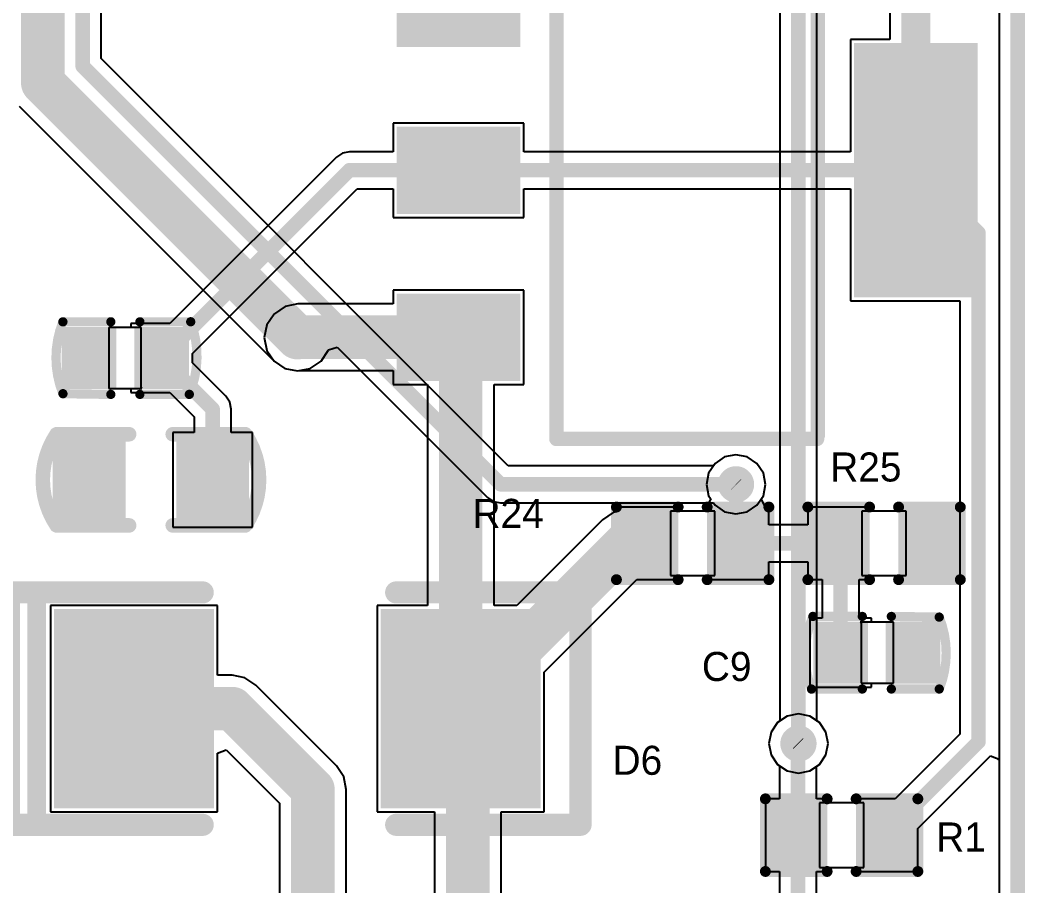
# Model space of a CAD drawing. Extents: x 10.58 to 11.54, y 9.91 to 15.27.
# Drawn here: x 10.876 to 11.421, y 11.753 to 12.223 of the extents above; entities that cross this region are included whole.
import ezdxf

# ---------------------------------------------------------------- set-up
doc = ezdxf.new("R2010")
doc.units = 0
doc.layers.get('0').update_dxf_attribs({"linetype": 'CONTINUOUS'})
for name, color, linetype in [('BOTTOMLAYER', 5, 'CONTINUOUS'), ('KEEPOUTLAYER', 6, 'CONTINUOUS'), ('MULTILAYER', 9, 'CONTINUOUS'), ('TOPLAYER', 1, 'CONTINUOUS'), ('TOPOVERLAY', 2, 'CONTINUOUS'), ('TOPPASTE', 8, 'CONTINUOUS'), ('TOPSOLDER', 216, 'CONTINUOUS'), ('VIAHOLELAYER', 16, 'CONTINUOUS')]:
    doc.layers.add(name, color=color, linetype=linetype)

# ---------------------------------------------------------------- blocks, each defined once
blk = doc.blocks.new('SOT_223_27')
at = {"layer": 'TOPLAYER'}
for points in [[(-0.064961, 0.153543), (-0.064961, 0.094488), (0.064961, 0.153543), (0.064961, 0.094488)], [(-0.110236, -0.094488), (-0.110236, -0.153543), (-0.070866, -0.094488), (-0.070866, -0.153543)], [(-0.019685, -0.094488), (-0.019685, -0.153543), (0.019685, -0.094488), (0.019685, -0.153543)], [(0.070866, -0.094488), (0.070866, -0.153543), (0.110236, -0.094488), (0.110236, -0.153543)]]:
    blk.add_solid(points, dxfattribs=at)
at = {"layer": 'TOPOVERLAY', "const_width": 0.007874}
for points in [[(0, 0.070866), (-0.148032, 0.070866)], [(-0.147638, -0.068898), (-0.147638, 0.070472)], [(0.143701, 0.070866), (-0.011417, 0.070866)], [(0.145669, -0.070866), (0.145669, 0.070472)], [(-0.145669, -0.070866), (-0.147638, -0.068898)], [(0.145669, -0.070866), (-0.145669, -0.070866)]]:
    blk.add_lwpolyline(points, dxfattribs=at)
at = {"layer": 'TOPOVERLAY', "const_width": 0.003937}
for points in [[(-0.15, 0.070866, 1), (-0.146063, 0.070866, 1)], [(-0.149606, 0.070472, 1), (-0.145669, 0.070472, 1)], [(-0.013386, 0.070866, 1), (-0.009449, 0.070866, 1)], [(-0.001969, 0.070866, 1), (0.001969, 0.070866, 1)], [(0.141732, 0.070866, 1), (0.145669, 0.070866, 1)], [(0.143701, 0.070472, 1), (0.147638, 0.070472, 1)], [(-0.149606, -0.068898, 1), (-0.145669, -0.068898, 1)], [(-0.149606, -0.068898, 1), (-0.145669, -0.068898, 1)], [(-0.147638, -0.070866, 1), (-0.143701, -0.070866, 1)], [(-0.147638, -0.070866, 1), (-0.143701, -0.070866, 1)], [(0.143701, -0.070866, 1), (0.147638, -0.070866, 1)], [(0.143701, -0.070866, 1), (0.147638, -0.070866, 1)]]:
    blk.add_lwpolyline(points, format="xyb", close=True, dxfattribs=at)
at = {"layer": 'TOPPASTE'}
for points in [[(-0.064961, 0.153543), (-0.064961, 0.094488), (0.064961, 0.153543), (0.064961, 0.094488)], [(-0.110236, -0.094488), (-0.110236, -0.153543), (-0.070866, -0.094488), (-0.070866, -0.153543)], [(-0.019685, -0.094488), (-0.019685, -0.153543), (0.019685, -0.094488), (0.019685, -0.153543)], [(0.070866, -0.094488), (0.070866, -0.153543), (0.110236, -0.094488), (0.110236, -0.153543)]]:
    blk.add_solid(points, dxfattribs=at)
at = {"layer": 'TOPSOLDER'}
for points in [[(-0.068961, 0.157543), (-0.068961, 0.090488), (0.068961, 0.157543), (0.068961, 0.090488)], [(-0.114236, -0.090488), (-0.114236, -0.157543), (-0.066866, -0.090488), (-0.066866, -0.157543)], [(-0.023685, -0.090488), (-0.023685, -0.157543), (0.023685, -0.090488), (0.023685, -0.157543)], [(0.066866, -0.090488), (0.066866, -0.157543), (0.114236, -0.090488), (0.114236, -0.157543)]]:
    blk.add_solid(points, dxfattribs=at)
blk = doc.blocks.new('R_0402_34')
at = {"layer": 'TOPLAYER'}
for p, q in [((0.017, 0.0175), (-0.007, 0.0175)), ((-0.007, 0.0175), (-0.007, -0.0175)), ((0.017, -0.0175), (0.017, 0.0175)), ((-0.007, -0.0175), (0.017, -0.0175))]:
    blk.add_line(p, q, dxfattribs=at)
for points in [[(-0.006811, -0.01378), (-0.006811, 0.01378), (-0.030433, -0.01378), (-0.030433, 0.01378)], [(0.040433, -0.01378), (0.040433, 0.01378), (0.016811, -0.01378), (0.016811, 0.01378)]]:
    blk.add_solid(points, dxfattribs=at)
at = {"layer": 'TOPOVERLAY', "const_width": 0.005906}
for points in [[(-0.036339, 0.019685), (-0.002874, 0.019685)], [(-0.036339, -0.019685), (-0.036339, 0.019685)], [(0.012874, 0.019685), (0.046339, 0.019685)], [(0.046339, -0.019685), (0.046339, 0.019685)], [(-0.036339, -0.019685), (-0.002874, -0.019685)], [(0.012874, -0.019685), (0.046339, -0.019685)]]:
    blk.add_lwpolyline(points, dxfattribs=at)
at = {"layer": 'TOPOVERLAY', "const_width": 0.002953}
for points in [[(-0.037815, 0.019685, 1), (-0.034862, 0.019685, 1)], [(-0.037815, 0.019685, 1), (-0.034862, 0.019685, 1)], [(-0.00435, 0.019685, 1), (-0.001398, 0.019685, 1)], [(0.011398, 0.019685, 1), (0.01435, 0.019685, 1)], [(0.044862, 0.019685, 1), (0.047815, 0.019685, 1)], [(0.044862, 0.019685, 1), (0.047815, 0.019685, 1)], [(-0.037815, -0.019685, 1), (-0.034862, -0.019685, 1)], [(-0.037815, -0.019685, 1), (-0.034862, -0.019685, 1)], [(-0.00435, -0.019685, 1), (-0.001398, -0.019685, 1)], [(0.011398, -0.019685, 1), (0.01435, -0.019685, 1)], [(0.044862, -0.019685, 1), (0.047815, -0.019685, 1)], [(0.044862, -0.019685, 1), (0.047815, -0.019685, 1)]]:
    blk.add_lwpolyline(points, format="xyb", close=True, dxfattribs=at)
at = {"layer": 'TOPPASTE'}
for points in [[(-0.006811, -0.01378), (-0.006811, 0.01378), (-0.030433, -0.01378), (-0.030433, 0.01378)], [(0.040433, -0.01378), (0.040433, 0.01378), (0.016811, -0.01378), (0.016811, 0.01378)]]:
    blk.add_solid(points, dxfattribs=at)
at = {"layer": 'TOPSOLDER'}
for points in [[(-0.002811, -0.01778), (-0.002811, 0.01778), (-0.034433, -0.01778), (-0.034433, 0.01778)], [(0.044433, -0.01778), (0.044433, 0.01778), (0.012811, -0.01778), (0.012811, 0.01778)]]:
    blk.add_solid(points, dxfattribs=at)
blk = doc.blocks.new('R_0402_35')
at = {"layer": 'TOPLAYER'}
for p, q in [((0.017, 0.0175), (-0.007, 0.0175)), ((-0.007, 0.0175), (-0.007, -0.0175)), ((0.017, -0.0175), (0.017, 0.0175)), ((-0.007, -0.0175), (0.017, -0.0175))]:
    blk.add_line(p, q, dxfattribs=at)
for points in [[(-0.006811, -0.01378), (-0.006811, 0.01378), (-0.030433, -0.01378), (-0.030433, 0.01378)], [(0.040433, -0.01378), (0.040433, 0.01378), (0.016811, -0.01378), (0.016811, 0.01378)]]:
    blk.add_solid(points, dxfattribs=at)
at = {"layer": 'TOPOVERLAY', "const_width": 0.005906}
for points in [[(-0.036339, 0.019685), (-0.002874, 0.019685)], [(-0.036339, -0.019685), (-0.036339, 0.019685)], [(0.012874, 0.019685), (0.046339, 0.019685)], [(0.046339, -0.019685), (0.046339, 0.019685)], [(-0.036339, -0.019685), (-0.002874, -0.019685)], [(0.012874, -0.019685), (0.046339, -0.019685)]]:
    blk.add_lwpolyline(points, dxfattribs=at)
at = {"layer": 'TOPOVERLAY', "const_width": 0.002953}
for points in [[(-0.037815, 0.019685, 1), (-0.034862, 0.019685, 1)], [(-0.037815, 0.019685, 1), (-0.034862, 0.019685, 1)], [(-0.00435, 0.019685, 1), (-0.001398, 0.019685, 1)], [(0.011398, 0.019685, 1), (0.01435, 0.019685, 1)], [(0.044862, 0.019685, 1), (0.047815, 0.019685, 1)], [(0.044862, 0.019685, 1), (0.047815, 0.019685, 1)], [(-0.037815, -0.019685, 1), (-0.034862, -0.019685, 1)], [(-0.037815, -0.019685, 1), (-0.034862, -0.019685, 1)], [(-0.00435, -0.019685, 1), (-0.001398, -0.019685, 1)], [(0.011398, -0.019685, 1), (0.01435, -0.019685, 1)], [(0.044862, -0.019685, 1), (0.047815, -0.019685, 1)], [(0.044862, -0.019685, 1), (0.047815, -0.019685, 1)]]:
    blk.add_lwpolyline(points, format="xyb", close=True, dxfattribs=at)
at = {"layer": 'TOPPASTE'}
for points in [[(-0.006811, -0.01378), (-0.006811, 0.01378), (-0.030433, -0.01378), (-0.030433, 0.01378)], [(0.040433, -0.01378), (0.040433, 0.01378), (0.016811, -0.01378), (0.016811, 0.01378)]]:
    blk.add_solid(points, dxfattribs=at)
at = {"layer": 'TOPSOLDER'}
for points in [[(-0.002811, -0.01778), (-0.002811, 0.01778), (-0.034433, -0.01778), (-0.034433, 0.01778)], [(0.044433, -0.01778), (0.044433, 0.01778), (0.012811, -0.01778), (0.012811, 0.01778)]]:
    blk.add_solid(points, dxfattribs=at)
blk = doc.blocks.new('R_0402_55')
at = {"layer": 'TOPLAYER'}
for p, q in [((0.017, 0.0175), (-0.007, 0.0175)), ((-0.007, 0.0175), (-0.007, -0.0175)), ((0.017, -0.0175), (0.017, 0.0175)), ((-0.007, -0.0175), (0.017, -0.0175))]:
    blk.add_line(p, q, dxfattribs=at)
for points in [[(-0.006811, -0.01378), (-0.006811, 0.01378), (-0.030433, -0.01378), (-0.030433, 0.01378)], [(0.040433, -0.01378), (0.040433, 0.01378), (0.016811, -0.01378), (0.016811, 0.01378)]]:
    blk.add_solid(points, dxfattribs=at)
at = {"layer": 'TOPOVERLAY', "const_width": 0.005906}
for points in [[(-0.036339, 0.019685), (-0.002874, 0.019685)], [(-0.036339, -0.019685), (-0.036339, 0.019685)], [(0.012874, 0.019685), (0.046339, 0.019685)], [(0.046339, -0.019685), (0.046339, 0.019685)], [(-0.036339, -0.019685), (-0.002874, -0.019685)], [(0.012874, -0.019685), (0.046339, -0.019685)]]:
    blk.add_lwpolyline(points, dxfattribs=at)
at = {"layer": 'TOPOVERLAY', "const_width": 0.002953}
for points in [[(-0.037815, 0.019685, 1), (-0.034862, 0.019685, 1)], [(-0.037815, 0.019685, 1), (-0.034862, 0.019685, 1)], [(-0.00435, 0.019685, 1), (-0.001398, 0.019685, 1)], [(0.011398, 0.019685, 1), (0.01435, 0.019685, 1)], [(0.044862, 0.019685, 1), (0.047815, 0.019685, 1)], [(0.044862, 0.019685, 1), (0.047815, 0.019685, 1)], [(-0.037815, -0.019685, 1), (-0.034862, -0.019685, 1)], [(-0.037815, -0.019685, 1), (-0.034862, -0.019685, 1)], [(-0.00435, -0.019685, 1), (-0.001398, -0.019685, 1)], [(0.011398, -0.019685, 1), (0.01435, -0.019685, 1)], [(0.044862, -0.019685, 1), (0.047815, -0.019685, 1)], [(0.044862, -0.019685, 1), (0.047815, -0.019685, 1)]]:
    blk.add_lwpolyline(points, format="xyb", close=True, dxfattribs=at)
at = {"layer": 'TOPPASTE'}
for points in [[(-0.006811, -0.01378), (-0.006811, 0.01378), (-0.030433, -0.01378), (-0.030433, 0.01378)], [(0.040433, -0.01378), (0.040433, 0.01378), (0.016811, -0.01378), (0.016811, 0.01378)]]:
    blk.add_solid(points, dxfattribs=at)
at = {"layer": 'TOPSOLDER'}
for points in [[(-0.002811, -0.01778), (-0.002811, 0.01778), (-0.034433, -0.01778), (-0.034433, 0.01778)], [(0.044433, -0.01778), (0.044433, 0.01778), (0.012811, -0.01778), (0.012811, 0.01778)]]:
    blk.add_solid(points, dxfattribs=at)
blk = doc.blocks.new('C_0402_64')
at = {"layer": 'TOPLAYER'}
for p, q in [((0.008518, 0.0165), (-0.008982, 0.0165)), ((-0.008982, 0.0165), (-0.008982, -0.0165)), ((0.008518, -0.016), (0.008518, 0.0165)), ((0.009018, -0.0165), (0.008518, -0.016)), ((-0.008982, -0.0165), (0.009018, -0.0165))]:
    blk.add_line(p, q, dxfattribs=at)
for points in [[(-0.00884, -0.012795), (-0.00884, 0.012795), (-0.030494, -0.012795), (-0.030494, 0.012795)], [(0.03053, -0.012795), (0.03053, 0.012795), (0.008876, -0.012795), (0.008876, 0.012795)]]:
    blk.add_solid(points, dxfattribs=at)
at = {"layer": 'TOPOVERLAY', "const_width": 0.005}
for points in [[(-0.03382, -0.019341, -0.193022), (-0.033854, 0.01965)], [(0.035464, 0.019716, -0.191665), (0.034708, -0.019637)]]:
    blk.add_lwpolyline(points, format="xyb", dxfattribs=at)
at = {"layer": 'TOPOVERLAY', "const_width": 0.0025}
for points in [[(-0.035104, 0.01965, 1), (-0.032604, 0.01965, 1)], [(-0.03509, 0.019685, 1), (-0.03259, 0.019685, 1)], [(-0.009106, 0.019685, 1), (-0.006606, 0.019685, 1)], [(0.006642, 0.019685, 1), (0.009142, 0.019685, 1)], [(0.034214, 0.019716, 1), (0.036714, 0.019716, 1)], [(0.034225, 0.019685, 1), (0.036726, 0.019685, 1)], [(-0.03509, -0.019291, 1), (-0.03259, -0.019291, 1)], [(-0.03507, -0.019341, 1), (-0.03257, -0.019341, 1)], [(-0.009106, -0.019685, 1), (-0.006606, -0.019685, 1)], [(0.006642, -0.019685, 1), (0.009142, -0.019685, 1)], [(0.033438, -0.019685, 1), (0.035938, -0.019685, 1)], [(0.033458, -0.019637, 1), (0.035958, -0.019637, 1)]]:
    blk.add_lwpolyline(points, format="xyb", close=True, dxfattribs=at)
at = {"layer": 'TOPOVERLAY', "const_width": 0.005}
for points in [[(-0.007856, 0.019685), (-0.03384, 0.019685)], [(0.035476, 0.019685), (0.007892, 0.019685)], [(-0.007856, -0.019685), (-0.03384, -0.019291)], [(0.034688, -0.019685), (0.007892, -0.019685)]]:
    blk.add_lwpolyline(points, dxfattribs=at)
at = {"layer": 'TOPPASTE'}
for points in [[(-0.00884, -0.012795), (-0.00884, 0.012795), (-0.030494, -0.012795), (-0.030494, 0.012795)], [(0.03053, -0.012795), (0.03053, 0.012795), (0.008876, -0.012795), (0.008876, 0.012795)]]:
    blk.add_solid(points, dxfattribs=at)
at = {"layer": 'TOPSOLDER'}
for points in [[(-0.00484, -0.016795), (-0.00484, 0.016795), (-0.034494, -0.016795), (-0.034494, 0.016795)], [(0.03453, -0.016795), (0.03453, 0.016795), (0.004876, -0.016795), (0.004876, 0.016795)]]:
    blk.add_solid(points, dxfattribs=at)
blk = doc.blocks.new('C_0402_65')
at = {"layer": 'TOPLAYER'}
for p, q in [((0.008518, 0.0165), (-0.008982, 0.0165)), ((-0.008982, 0.0165), (-0.008982, -0.0165)), ((0.008518, -0.016), (0.008518, 0.0165)), ((0.009018, -0.0165), (0.008518, -0.016)), ((-0.008982, -0.0165), (0.009018, -0.0165))]:
    blk.add_line(p, q, dxfattribs=at)
for points in [[(-0.00884, -0.012795), (-0.00884, 0.012795), (-0.030494, -0.012795), (-0.030494, 0.012795)], [(0.03053, -0.012795), (0.03053, 0.012795), (0.008876, -0.012795), (0.008876, 0.012795)]]:
    blk.add_solid(points, dxfattribs=at)
at = {"layer": 'TOPOVERLAY', "const_width": 0.005}
for points in [[(-0.03382, -0.019341, -0.193022), (-0.033854, 0.01965)], [(0.035464, 0.019716, -0.191665), (0.034708, -0.019637)]]:
    blk.add_lwpolyline(points, format="xyb", dxfattribs=at)
at = {"layer": 'TOPOVERLAY', "const_width": 0.0025}
for points in [[(-0.035104, 0.01965, 1), (-0.032604, 0.01965, 1)], [(-0.03509, 0.019685, 1), (-0.03259, 0.019685, 1)], [(-0.009106, 0.019685, 1), (-0.006606, 0.019685, 1)], [(0.006642, 0.019685, 1), (0.009142, 0.019685, 1)], [(0.034214, 0.019716, 1), (0.036714, 0.019716, 1)], [(0.034225, 0.019685, 1), (0.036726, 0.019685, 1)], [(-0.03509, -0.019291, 1), (-0.03259, -0.019291, 1)], [(-0.03507, -0.019341, 1), (-0.03257, -0.019341, 1)], [(-0.009106, -0.019685, 1), (-0.006606, -0.019685, 1)], [(0.006642, -0.019685, 1), (0.009142, -0.019685, 1)], [(0.033438, -0.019685, 1), (0.035938, -0.019685, 1)], [(0.033458, -0.019637, 1), (0.035958, -0.019637, 1)]]:
    blk.add_lwpolyline(points, format="xyb", close=True, dxfattribs=at)
at = {"layer": 'TOPOVERLAY', "const_width": 0.005}
for points in [[(-0.03384, 0.019685), (-0.007856, 0.019685)], [(0.007892, 0.019685), (0.035476, 0.019685)], [(-0.03384, -0.019291), (-0.007856, -0.019685)], [(0.007892, -0.019685), (0.034688, -0.019685)]]:
    blk.add_lwpolyline(points, dxfattribs=at)
at = {"layer": 'TOPPASTE'}
for points in [[(-0.00884, -0.012795), (-0.00884, 0.012795), (-0.030494, -0.012795), (-0.030494, 0.012795)], [(0.03053, -0.012795), (0.03053, 0.012795), (0.008876, -0.012795), (0.008876, 0.012795)]]:
    blk.add_solid(points, dxfattribs=at)
at = {"layer": 'TOPSOLDER'}
for points in [[(-0.00484, -0.016795), (-0.00484, 0.016795), (-0.034494, -0.016795), (-0.034494, 0.016795)], [(0.03453, -0.016795), (0.03453, 0.016795), (0.004876, -0.016795), (0.004876, 0.016795)]]:
    blk.add_solid(points, dxfattribs=at)
blk = doc.blocks.new('C_0603_67')
at = {"layer": 'TOPLAYER'}
for points in [[(-0.017717, -0.019685), (-0.017717, 0.019685), (-0.049213, -0.019685), (-0.049213, 0.019685)], [(0.049213, -0.019685), (0.049213, 0.019685), (0.017717, -0.019685), (0.017717, 0.019685)]]:
    blk.add_solid(points, dxfattribs=at)
at = {"layer": 'TOPOVERLAY', "const_width": 0.007874}
for points in [[(-0.051181, -0.024708, -0.302775), (-0.051181, 0.024708)], [(0.051181, 0.024708, -0.302775), (0.051181, -0.024708)]]:
    blk.add_lwpolyline(points, format="xyb", dxfattribs=at)
at = {"layer": 'TOPOVERLAY', "const_width": 0.003937}
for points in [[(-0.05315, 0.024708, 1), (-0.049213, 0.024708, 1)], [(-0.05315, 0.024708, 1), (-0.049213, 0.024708, 1)], [(-0.01378, 0.024708, 1), (-0.009843, 0.024708, 1)], [(0.009843, 0.024708, 1), (0.01378, 0.024708, 1)], [(0.049213, 0.024708, 1), (0.05315, 0.024708, 1)], [(0.049213, 0.024708, 1), (0.05315, 0.024708, 1)], [(-0.05315, -0.024708, 1), (-0.049213, -0.024708, 1)], [(-0.05315, -0.024708, 1), (-0.049213, -0.024708, 1)], [(-0.01378, -0.024708, 1), (-0.009843, -0.024708, 1)], [(0.009843, -0.024708, 1), (0.01378, -0.024708, 1)], [(0.049213, -0.024708, 1), (0.05315, -0.024708, 1)], [(0.049213, -0.024708, 1), (0.05315, -0.024708, 1)]]:
    blk.add_lwpolyline(points, format="xyb", close=True, dxfattribs=at)
at = {"layer": 'TOPOVERLAY', "const_width": 0.007874}
for points in [[(-0.051181, 0.024708), (-0.011811, 0.024708)], [(0.011811, 0.024708), (0.051181, 0.024708)], [(-0.051181, -0.024708), (-0.011811, -0.024708)], [(0.011811, -0.024708), (0.051181, -0.024708)]]:
    blk.add_lwpolyline(points, dxfattribs=at)
at = {"layer": 'TOPPASTE'}
for points in [[(-0.017717, -0.019685), (-0.017717, 0.019685), (-0.049213, -0.019685), (-0.049213, 0.019685)], [(0.049213, -0.019685), (0.049213, 0.019685), (0.017717, -0.019685), (0.017717, 0.019685)]]:
    blk.add_solid(points, dxfattribs=at)
at = {"layer": 'TOPSOLDER'}
for points in [[(-0.013717, -0.023685), (-0.013717, 0.023685), (-0.053213, -0.023685), (-0.053213, 0.023685)], [(0.053213, -0.023685), (0.053213, 0.023685), (0.013717, -0.023685), (0.013717, 0.023685)]]:
    blk.add_solid(points, dxfattribs=at)
blk = doc.blocks.new('DSMD_80')
at = {"layer": 'TOPLAYER'}
for points in [[(-0.03937, -0.05), (0.03937, -0.05), (-0.03937, 0.05), (0.03937, 0.05)], [(0.137795, -0.05), (0.216535, -0.05), (0.137795, 0.05), (0.216535, 0.05)]]:
    blk.add_solid(points, dxfattribs=at)
at = {"layer": 'TOPOVERLAY'}
for points, const_width in [([(0.035, 0.062992), (-0.065, 0.062992)], 0.012), ([(-0.065, 0.062992), (-0.065, -0.062992)], 0.012), ([(0.245, 0.062992), (0.139921, 0.062992)], 0.012), ([(0.23, 0.062992), (0.23, -0.062992)], 0.01), ([(0.245, 0.062992), (0.245, -0.062992)], 0.012), ([(0.035, -0.062992), (-0.065, -0.062992)], 0.012), ([(0.245, -0.062992), (0.139921, -0.062992)], 0.012)]:
    blk.add_lwpolyline(points, dxfattribs=dict(at, const_width=const_width))
for points, const_width in [([(-0.068, 0.062992, 1), (-0.062, 0.062992, 1)], 0.006), ([(-0.068, 0.062992, 1), (-0.062, 0.062992, 1)], 0.006), ([(0.032, 0.062992, 1), (0.038, 0.062992, 1)], 0.006), ([(0.136921, 0.062992, 1), (0.142921, 0.062992, 1)], 0.006), ([(0.2275, 0.062992, 1), (0.2325, 0.062992, 1)], 0.005), ([(0.242, 0.062992, 1), (0.248, 0.062992, 1)], 0.006), ([(0.242, 0.062992, 1), (0.248, 0.062992, 1)], 0.006), ([(-0.068, -0.062992, 1), (-0.062, -0.062992, 1)], 0.006), ([(-0.068, -0.062992, 1), (-0.062, -0.062992, 1)], 0.006), ([(0.032, -0.062992, 1), (0.038, -0.062992, 1)], 0.006), ([(0.136921, -0.062992, 1), (0.142921, -0.062992, 1)], 0.006), ([(0.2275, -0.062992, 1), (0.2325, -0.062992, 1)], 0.005), ([(0.242, -0.062992, 1), (0.248, -0.062992, 1)], 0.006), ([(0.242, -0.062992, 1), (0.248, -0.062992, 1)], 0.006)]:
    blk.add_lwpolyline(points, format="xyb", close=True, dxfattribs=dict(at, const_width=const_width))
at = {"layer": 'TOPPASTE'}
for points in [[(-0.03937, -0.05), (0.03937, -0.05), (-0.03937, 0.05), (0.03937, 0.05)], [(0.137795, -0.05), (0.216535, -0.05), (0.137795, 0.05), (0.216535, 0.05)]]:
    blk.add_solid(points, dxfattribs=at)
at = {"layer": 'TOPSOLDER'}
for points in [[(-0.04337, -0.054), (0.04337, -0.054), (-0.04337, 0.054), (0.04337, 0.054)], [(0.133795, -0.054), (0.220535, -0.054), (0.133795, 0.054), (0.220535, 0.054)]]:
    blk.add_solid(points, dxfattribs=at)

msp = doc.modelspace()

# ---------------------------------------------------------------- linework, layer by layer
at = {"layer": 'BOTTOMLAYER'}
for p, q in [((11.308158, 11.842682), (11.308158, 13.178847)), ((11.288087, 12.983763), (11.288087, 11.842682)), ((10.919969, 12.20184), (10.919969, 12.96881)), ((11.406985, 12.641469), (11.406985, 10.706622)), ((11.140776, 11.981034), (10.919969, 12.20184)), ((10.875507, 12.175942), (11.013696, 12.037753)), ((11.043158, 12.043613), (11.043227, 12.043962)), ((11.043227, 12.043962), (11.048012, 12.045414)), ((11.048012, 12.045414), (11.129523, 11.963902)), ((11.039242, 12.037753), (11.043158, 12.043613)), ((11.013696, 12.037753), (11.019556, 12.033837)), ((11.019556, 12.033837), (11.026469, 12.032462)), ((11.026469, 12.032462), (11.033382, 12.033837)), ((11.033382, 12.033837), (11.039242, 12.037753)), ((11.25812, 11.985833), (11.252911, 11.982352)), ((11.264264, 11.987055), (11.25812, 11.985833)), ((11.270409, 11.985833), (11.264264, 11.987055)), ((11.275618, 11.982352), (11.270409, 11.985833)), ((11.25203, 11.981034), (11.140776, 11.981034)), ((11.252911, 11.982352), (11.25203, 11.981034)), ((11.279099, 11.977143), (11.275618, 11.982352)), ((11.280321, 11.970998), (11.279099, 11.977143)), ((11.279099, 11.964854), (11.280321, 11.970998)), ((11.129523, 11.963902), (11.131699, 11.962449)), ((11.131699, 11.962449), (11.132779, 11.961727)), ((11.275618, 11.959644), (11.279099, 11.964854)), ((11.132779, 11.961727), (11.136619, 11.960963)), ((11.136619, 11.960963), (11.25203, 11.960963)), ((11.25203, 11.960963), (11.252911, 11.959644)), ((11.252911, 11.959644), (11.25812, 11.956164)), ((11.270409, 11.956164), (11.275618, 11.959644)), ((11.25812, 11.956164), (11.264264, 11.954942)), ((11.264264, 11.954942), (11.270409, 11.956164)), ((11.288087, 11.842682), (11.286769, 11.841801)), ((11.309476, 11.841801), (11.308158, 11.842682)), ((11.286769, 11.841801), (11.283288, 11.836592)), ((11.312957, 11.836592), (11.309476, 11.841801)), ((11.283288, 11.836592), (11.282066, 11.830447)), ((11.314179, 11.830447), (11.312957, 11.836592)), ((11.282066, 11.830447), (11.283288, 11.824302)), ((11.312957, 11.824302), (11.314179, 11.830447)), ((11.283288, 11.824302), (11.286769, 11.819093)), ((11.309476, 11.819093), (11.312957, 11.824302)), ((11.286769, 11.819093), (11.291978, 11.815613)), ((11.291978, 11.815613), (11.298123, 11.814391)), ((11.298123, 11.814391), (11.304267, 11.815613)), ((11.304267, 11.815613), (11.309476, 11.819093))]:
    msp.add_line(p, q, dxfattribs=at)
for points, const_width in [([(10.88828, 12.188715), (10.88828, 14.335959)], 0.023622), ([(11.298123, 11.830447), (11.298123, 13.191082)], 0.007874), ([(10.909934, 12.197684), (10.909934, 12.972967)], 0.007874), ([(10.88828, 12.188715), (11.026469, 12.050526)], 0.023622), ([(10.909934, 12.197684), (11.136619, 11.970998)], 0.007874), ([(11.136619, 11.970998), (11.264264, 11.970998)], 0.007874), ([(11.297937, 11.830633), (11.298123, 11.830447)], 0.007874)]:
    msp.add_lwpolyline(points, dxfattribs=dict(at, const_width=const_width))
for points, const_width in [([(10.882375, 12.188715, 1), (10.894186, 12.188715, 1)], 0.011811), ([(10.882375, 12.188715, 1), (10.894186, 12.188715, 1)], 0.011811), ([(10.907965, 12.197684, 1), (10.911902, 12.197684, 1)], 0.003937), ([(10.907965, 12.197684, 1), (10.911902, 12.197684, 1)], 0.003937), ([(11.020563, 12.050526, 1), (11.032374, 12.050526, 1)], 0.011811), ([(11.021548, 12.050526, 1), (11.03139, 12.050526, 1)], 0.009843), ([(11.259343, 11.970998, 1), (11.269186, 11.970998, 1)], 0.009843), ([(11.134651, 11.970998, 1), (11.138588, 11.970998, 1)], 0.003937), ([(11.134651, 11.970998, 1), (11.138588, 11.970998, 1)], 0.003937), ([(11.262296, 11.970998, 1), (11.266233, 11.970998, 1)], 0.003937), ([(11.293201, 11.830447, 1), (11.303044, 11.830447, 1)], 0.009843), ([(11.295968, 11.830633, 1), (11.299905, 11.830633, 1)], 0.003937), ([(11.296154, 11.830447, 1), (11.300091, 11.830447, 1)], 0.003937), ([(11.296154, 11.830447, 1), (11.300091, 11.830447, 1)], 0.003937)]:
    msp.add_lwpolyline(points, format="xyb", close=True, dxfattribs=dict(at, const_width=const_width))
at = {"layer": 'KEEPOUTLAYER', "const_width": 0.007874}
msp.add_lwpolyline([(11.417021, 10.696586), (11.417021, 12.641469)], dxfattribs=at)
at = {"layer": 'MULTILAYER', "const_width": 0.009843}
for points in [[(11.021548, 12.050526, 1), (11.03139, 12.050526, 1)], [(11.259343, 11.970998, 1), (11.269186, 11.970998, 1)], [(11.293201, 11.830447, 1), (11.303044, 11.830447, 1)]]:
    msp.add_lwpolyline(points, format="xyb", close=True, dxfattribs=at)
at = {"layer": 'TOPLAYER'}
for p, q in [((11.347725, 12.243259), (11.347725, 12.212167)), ((11.347725, 12.212167), (11.326341, 12.212167)), ((11.326341, 12.212167), (11.326341, 12.151336)), ((11.149176, 12.166891), (11.07831, 12.166891)), ((11.07831, 12.166891), (11.07831, 12.151336)), ((11.149176, 12.151336), (11.149176, 12.166891)), ((11.047524, 12.148397), (10.957268, 12.058141)), ((11.049699, 12.14985), (11.047524, 12.148397)), ((11.05078, 12.150572), (11.049699, 12.14985)), ((11.05462, 12.151336), (11.05078, 12.150572)), ((11.07831, 12.151336), (11.05462, 12.151336)), ((11.326341, 12.151336), (11.149176, 12.151336)), ((10.969492, 12.04198), (11.058777, 12.131265)), ((11.058777, 12.131265), (11.07831, 12.131265)), ((11.07831, 12.131265), (11.07831, 12.11571)), ((11.149176, 12.11571), (11.149176, 12.131265)), ((11.149176, 12.131265), (11.326341, 12.131265)), ((11.326341, 12.131265), (11.326341, 12.070434)), ((11.07831, 12.11571), (11.149176, 12.11571)), ((11.149176, 12.07634), (11.07831, 12.07634)), ((11.07831, 12.07634), (11.07831, 12.068813)), ((11.149176, 12.025159), (11.149176, 12.07634)), ((11.01978, 12.067438), (11.01392, 12.063522)), ((11.026693, 12.068813), (11.01978, 12.067438)), ((11.07831, 12.068813), (11.026693, 12.068813)), ((11.326341, 12.070434), (11.385725, 12.070434)), ((11.385725, 12.070434), (11.385725, 11.835537)), ((11.013696, 12.063299), (11.00978, 12.057438)), ((11.01392, 12.063522), (11.013696, 12.063299)), ((10.936027, 12.05594), (10.924074, 12.05594)), ((10.924074, 12.05594), (10.924074, 12.02294)), ((10.957268, 12.058141), (10.936027, 12.058141)), ((10.936027, 12.058141), (10.936027, 12.05594)), ((11.00978, 12.057438), (11.008405, 12.050526)), ((11.008405, 12.050526), (11.00978, 12.043613)), ((10.969492, 12.0369), (10.969492, 12.04198)), ((11.00978, 12.043613), (11.013696, 12.037753)), ((10.987517, 12.018874), (10.969492, 12.0369)), ((11.013696, 12.037753), (11.019556, 12.033837)), ((11.019556, 12.033837), (11.026469, 12.032462)), ((11.026469, 12.032462), (11.027593, 12.032686)), ((11.027593, 12.032686), (11.07831, 12.032686)), ((11.07831, 12.032686), (11.07831, 12.025159)), ((10.924074, 12.02294), (10.936027, 12.02294)), ((10.936027, 12.02294), (10.936027, 12.020739)), ((11.07831, 12.025159), (11.096895, 12.025159)), ((11.096895, 12.025159), (11.096895, 11.905306)), ((11.133022, 11.905306), (11.133022, 12.025159)), ((11.133022, 12.025159), (11.149176, 12.025159)), ((10.936027, 12.020739), (10.957268, 12.020739)), ((10.957268, 12.020739), (10.970386, 12.007622)), ((10.989692, 12.015619), (10.987517, 12.018874)), ((10.990456, 12.011778), (10.989692, 12.015619)), ((10.990456, 11.99903), (10.990456, 12.011778)), ((10.970386, 12.007622), (10.970386, 11.99903)), ((10.970386, 11.99903), (10.958768, 11.99903)), ((10.958768, 11.99903), (10.958768, 11.94785)), ((11.002075, 11.99903), (10.990456, 11.99903)), ((11.002075, 11.94785), (11.002075, 11.99903)), ((11.25812, 11.985833), (11.252911, 11.982352)), ((11.264264, 11.987055), (11.25812, 11.985833)), ((11.270409, 11.985833), (11.264264, 11.987055)), ((11.275618, 11.982352), (11.270409, 11.985833)), ((11.252911, 11.982352), (11.24943, 11.977143)), ((11.279099, 11.977143), (11.275618, 11.982352)), ((11.24943, 11.977143), (11.248208, 11.970998)), ((11.280321, 11.970998), (11.279099, 11.977143)), ((11.248208, 11.970998), (11.24943, 11.964854)), ((11.279099, 11.964854), (11.280321, 11.970998)), ((11.250605, 11.963095), (11.248248, 11.958686)), ((11.24943, 11.964854), (11.250605, 11.963095)), ((11.277924, 11.963095), (11.279099, 11.964854)), ((11.280281, 11.958686), (11.277924, 11.963095)), ((11.234853, 11.958686), (11.19942, 11.958686)), ((11.19942, 11.958686), (11.19942, 11.956042)), ((11.234853, 11.956501), (11.234853, 11.958686)), ((11.248248, 11.958686), (11.246664, 11.958686)), ((11.246664, 11.958686), (11.246664, 11.956501)), ((11.282097, 11.958686), (11.280281, 11.958686)), ((11.282097, 11.949036), (11.282097, 11.958686)), ((11.338672, 11.958686), (11.303239, 11.958686)), ((11.303239, 11.958686), (11.303239, 11.949036)), ((11.338672, 11.956501), (11.338672, 11.958686)), ((11.191786, 11.951773), (11.145319, 11.905306)), ((11.197646, 11.955689), (11.191786, 11.951773)), ((11.19942, 11.956042), (11.197646, 11.955689)), ((11.246664, 11.956501), (11.234853, 11.956501)), ((11.356578, 11.956501), (11.338672, 11.956501)), ((11.356578, 11.921501), (11.356578, 11.956501)), ((10.958768, 11.94785), (11.002075, 11.94785)), ((11.303239, 11.949036), (11.282097, 11.949036)), ((11.282097, 11.919316), (11.282097, 11.928965)), ((11.282097, 11.928965), (11.303239, 11.928965)), ((11.303239, 11.928965), (11.303239, 11.919316)), ((11.160234, 11.86913), (11.21042, 11.919316)), ((11.21042, 11.919316), (11.234853, 11.919316)), ((11.234853, 11.919316), (11.234853, 11.921501)), ((11.234853, 11.921501), (11.246664, 11.921501)), ((11.246664, 11.921501), (11.246664, 11.919316)), ((11.246664, 11.919316), (11.282097, 11.919316)), ((11.303239, 11.919316), (11.31092, 11.919316)), ((11.31092, 11.919316), (11.31092, 11.898401)), ((11.330991, 11.898401), (11.330991, 11.919316)), ((11.330991, 11.919316), (11.338672, 11.919316)), ((11.338672, 11.919316), (11.338672, 11.921501)), ((11.338672, 11.921501), (11.356578, 11.921501)), ((10.983069, 11.905306), (10.892518, 11.905306)), ((10.892518, 11.905306), (10.892518, 11.793495)), ((10.983069, 11.867464), (10.983069, 11.905306)), ((11.096895, 11.905306), (11.069683, 11.905306)), ((11.069683, 11.905306), (11.069683, 11.793495)), ((11.145319, 11.905306), (11.133022, 11.905306)), ((11.31092, 11.898401), (11.304224, 11.898401)), ((11.304224, 11.898401), (11.304224, 11.861)), ((11.337688, 11.898401), (11.330991, 11.898401)), ((11.337688, 11.896201), (11.337688, 11.898401)), ((11.349641, 11.896201), (11.337688, 11.896201)), ((11.349641, 11.863201), (11.349641, 11.896201)), ((10.99098, 11.867464), (10.983069, 11.867464)), ((10.997893, 11.866089), (10.99098, 11.867464)), ((11.003753, 11.862174), (10.997893, 11.866089)), ((11.160234, 11.793495), (11.160234, 11.86913)), ((11.047576, 11.818351), (11.003753, 11.862174)), ((11.304224, 11.861), (11.337688, 11.861)), ((11.337688, 11.861), (11.337688, 11.863201)), ((11.337688, 11.863201), (11.349641, 11.863201)), ((11.291978, 11.845281), (11.286769, 11.841801)), ((11.298123, 11.846504), (11.291978, 11.845281)), ((11.304267, 11.845281), (11.298123, 11.846504)), ((11.309476, 11.841801), (11.304267, 11.845281)), ((11.286769, 11.841801), (11.283288, 11.836592)), ((11.312957, 11.836592), (11.309476, 11.841801)), ((11.283288, 11.836592), (11.282066, 11.830447)), ((11.314179, 11.830447), (11.312957, 11.836592)), ((11.385725, 11.835537), (11.350674, 11.800486)), ((10.983069, 11.825233), (10.987688, 11.827146)), ((10.987688, 11.827146), (11.016739, 11.798096)), ((11.282066, 11.830447), (11.283288, 11.824302)), ((11.312957, 11.824302), (11.314179, 11.830447)), ((10.983069, 11.793495), (10.983069, 11.825233)), ((11.283288, 11.824302), (11.286769, 11.819093)), ((11.309476, 11.819093), (11.312957, 11.824302)), ((11.362897, 11.784325), (11.402366, 11.823794)), ((11.402366, 11.823794), (11.405589, 11.822459)), ((11.405589, 11.822459), (11.406985, 11.821525)), ((11.406985, 11.821525), (11.406985, 10.706622)), ((11.051491, 11.81249), (11.047576, 11.818351)), ((11.286769, 11.819093), (11.287902, 11.818337)), ((11.287902, 11.818337), (11.287902, 11.800486)), ((11.307972, 11.818088), (11.309476, 11.819093)), ((11.307972, 11.800486), (11.307972, 11.818088)), ((11.052866, 11.805578), (11.051491, 11.81249)), ((11.052866, 11.744516), (11.052866, 11.805578)), ((11.287902, 11.800486), (11.28022, 11.800486)), ((11.28022, 11.800486), (11.28022, 11.761116)), ((11.315653, 11.800486), (11.307972, 11.800486)), ((11.315653, 11.798301), (11.315653, 11.800486)), ((11.350674, 11.800486), (11.327464, 11.800486)), ((11.327464, 11.800486), (11.327464, 11.798301)), ((10.892518, 11.793495), (10.983069, 11.793495)), ((11.016739, 11.798096), (11.016739, 11.744516)), ((11.069683, 11.793495), (11.100817, 11.793495)), ((11.100817, 11.793495), (11.100817, 11.064601)), ((11.136944, 11.22743), (11.136944, 11.793495)), ((11.136944, 11.793495), (11.160234, 11.793495)), ((11.327464, 11.798301), (11.315653, 11.798301)), ((11.362897, 11.761116), (11.362897, 11.784325)), ((11.28022, 11.761116), (11.287902, 11.761116)), ((11.287902, 11.761116), (11.287902, 11.735035)), ((11.307972, 11.730879), (11.307972, 11.761116)), ((11.307972, 11.761116), (11.315653, 11.761116)), ((11.315653, 11.761116), (11.315653, 11.763301)), ((11.315653, 11.763301), (11.327464, 11.763301)), ((11.327464, 11.763301), (11.327464, 11.761116)), ((11.327464, 11.761116), (11.362897, 11.761116))]:
    msp.add_line(p, q, dxfattribs=at)
for points, const_width in [([(11.361774, 12.141301), (11.361774, 12.249079)], 0.015748), ([(10.952759, 12.03944), (11.05462, 12.141301)], 0.007874), ([(11.05462, 12.141301), (11.113743, 12.141301)], 0.007874), ([(11.113743, 12.141301), (11.361774, 12.141301)], 0.007874), ([(11.361774, 12.141301), (11.39576, 12.107315)], 0.007874), ([(11.39576, 11.83138), (11.39576, 12.107315)], 0.007874), ([(11.026469, 12.050526), (11.026693, 12.050749)], 0.023622), ([(11.026693, 12.050749), (11.113743, 12.050749)], 0.023622), ([(11.114959, 11.849401), (11.114959, 12.049534)], 0.023622), ([(10.952759, 12.03944), (10.980421, 12.011778)], 0.007874), ([(10.980421, 11.97344), (10.980421, 12.011778)], 0.007874), ([(11.264264, 11.970998), (11.264381, 11.970882)], 0.007874), ([(11.264381, 11.939001), (11.264381, 11.970882)], 0.007874), ([(11.114959, 11.849401), (11.204559, 11.939001)], 0.023622), ([(11.204559, 11.939001), (11.217137, 11.939001)], 0.023622), ([(11.264381, 11.939001), (11.320956, 11.939001)], 0.007874), ([(11.320956, 11.879701), (11.320956, 11.939001)], 0.007874), ([(10.937793, 11.849401), (10.99098, 11.849401)], 0.023622), ([(10.99098, 11.849401), (11.034803, 11.805578)], 0.023622), ([(11.114959, 11.849401), (11.118881, 11.845479)], 0.023622), ([(11.118881, 11.047101), (11.118881, 11.845479)], 0.023622), ([(11.297937, 11.780801), (11.297937, 11.830261)], 0.007874), ([(11.345181, 11.780801), (11.39576, 11.83138)], 0.007874), ([(11.034803, 11.659871), (11.034803, 11.805578)], 0.023622), ([(11.297937, 11.730879), (11.297937, 11.780801)], 0.007874)]:
    msp.add_lwpolyline(points, dxfattribs=dict(at, const_width=const_width))
for points, const_width in [([(11.357838, 12.141301, 1), (11.365711, 12.141301, 1)], 0.007874), ([(11.052651, 12.141301, 1), (11.056589, 12.141301, 1)], 0.003937), ([(11.052651, 12.141301, 1), (11.056589, 12.141301, 1)], 0.003937), ([(11.111775, 12.141301, 1), (11.115712, 12.141301, 1)], 0.003937), ([(11.111775, 12.141301, 1), (11.115712, 12.141301, 1)], 0.003937), ([(11.359806, 12.141301, 1), (11.363743, 12.141301, 1)], 0.003937), ([(11.359806, 12.141301, 1), (11.363743, 12.141301, 1)], 0.003937), ([(11.393792, 12.107315, 1), (11.397729, 12.107315, 1)], 0.003937), ([(11.393792, 12.107315, 1), (11.397729, 12.107315, 1)], 0.003937), ([(11.020563, 12.050526, 1), (11.032374, 12.050526, 1)], 0.011811), ([(11.020787, 12.050749, 1), (11.032598, 12.050749, 1)], 0.011811), ([(11.020787, 12.050749, 1), (11.032598, 12.050749, 1)], 0.011811), ([(11.021548, 12.050526, 1), (11.03139, 12.050526, 1)], 0.009843), ([(11.107838, 12.050749, 1), (11.119649, 12.050749, 1)], 0.011811), ([(11.109053, 12.049534, 1), (11.120864, 12.049534, 1)], 0.011811), ([(10.950791, 12.03944, 1), (10.954728, 12.03944, 1)], 0.003937), ([(10.950791, 12.03944, 1), (10.954728, 12.03944, 1)], 0.003937), ([(10.978452, 12.011778, 1), (10.98239, 12.011778, 1)], 0.003937), ([(10.978452, 12.011778, 1), (10.98239, 12.011778, 1)], 0.003937), ([(11.259343, 11.970998, 1), (11.269186, 11.970998, 1)], 0.009843), ([(10.978452, 11.97344, 1), (10.98239, 11.97344, 1)], 0.003937), ([(11.262296, 11.970998, 1), (11.266233, 11.970998, 1)], 0.003937), ([(11.262412, 11.970882, 1), (11.266349, 11.970882, 1)], 0.003937), ([(11.262412, 11.970882, 1), (11.266349, 11.970882, 1)], 0.003937), ([(11.198653, 11.939001, 1), (11.210464, 11.939001, 1)], 0.011811), ([(11.198653, 11.939001, 1), (11.210464, 11.939001, 1)], 0.011811), ([(11.211231, 11.939001, 1), (11.223042, 11.939001, 1)], 0.011811), ([(11.262412, 11.939001, 1), (11.266349, 11.939001, 1)], 0.003937), ([(11.262412, 11.939001, 1), (11.266349, 11.939001, 1)], 0.003937), ([(11.318987, 11.939001, 1), (11.322924, 11.939001, 1)], 0.003937), ([(11.318987, 11.939001, 1), (11.322924, 11.939001, 1)], 0.003937), ([(11.318987, 11.879701, 1), (11.322924, 11.879701, 1)], 0.003937), ([(10.931888, 11.849401, 1), (10.943699, 11.849401, 1)], 0.011811), ([(10.985075, 11.849401, 1), (10.996886, 11.849401, 1)], 0.011811), ([(10.985075, 11.849401, 1), (10.996886, 11.849401, 1)], 0.011811), ([(11.109053, 11.849401, 1), (11.120864, 11.849401, 1)], 0.011811), ([(11.109053, 11.849401, 1), (11.120864, 11.849401, 1)], 0.011811), ([(11.109053, 11.849401, 1), (11.120864, 11.849401, 1)], 0.011811), ([(11.112975, 11.845479, 1), (11.124786, 11.845479, 1)], 0.011811), ([(11.112975, 11.845479, 1), (11.124786, 11.845479, 1)], 0.011811), ([(11.293201, 11.830447, 1), (11.303044, 11.830447, 1)], 0.009843), ([(11.295968, 11.830261, 1), (11.299905, 11.830261, 1)], 0.003937), ([(11.393792, 11.83138, 1), (11.397729, 11.83138, 1)], 0.003937), ([(11.393792, 11.83138, 1), (11.397729, 11.83138, 1)], 0.003937), ([(11.028897, 11.805578, 1), (11.040708, 11.805578, 1)], 0.011811), ([(11.028897, 11.805578, 1), (11.040708, 11.805578, 1)], 0.011811), ([(11.295968, 11.780801, 1), (11.299905, 11.780801, 1)], 0.003937), ([(11.295968, 11.780801, 1), (11.299905, 11.780801, 1)], 0.003937), ([(11.343212, 11.780801, 1), (11.347149, 11.780801, 1)], 0.003937)]:
    msp.add_lwpolyline(points, format="xyb", close=True, dxfattribs=dict(at, const_width=const_width))
at = {"layer": 'VIAHOLELAYER', "const_width": 0.005906}
for points in [[(11.023516, 12.050526, 1), (11.029422, 12.050526, 1)], [(11.261312, 11.970998, 1), (11.267217, 11.970998, 1)], [(11.29517, 11.830447, 1), (11.301075, 11.830447, 1)]]:
    msp.add_lwpolyline(points, format="xyb", close=True, dxfattribs=at)

# ---------------------------------------------------------------- block references
for name, p, rotation in [('SOT_223_27', (11.237759, 12.141301), 270), ('C_0402_65', (10.933056, 12.03944), 360), ('C_0603_67', (10.946956, 11.97344), 360), ('R_0402_35', (11.235759, 11.939001), 360), ('R_0402_34', (11.339578, 11.939001), 360), ('DSMD_80', (11.114959, 11.849401), 180), ('C_0402_64', (11.340659, 11.879701), 180), ('R_0402_55', (11.316559, 11.780801), 360)]:
    msp.add_blockref(name, p, dxfattribs=dict(rotation=rotation))

# ---------------------------------------------------------------- texts
at = {"layer": 'TOPOVERLAY'}
msp.add_text('R25', height=0.015748, dxfattribs=at).set_placement((11.31538, 11.97253))
for s, p in [('R24', (11.121351, 11.947376)), ('C9', (11.24576, 11.864375)), ('D6', (11.197335, 11.813518)), ('R1', (11.372843, 11.77193))]:
    msp.add_text(s, height=0.015748, rotation=360, dxfattribs=at).set_placement(p)

doc.saveas('drawing.dxf')
